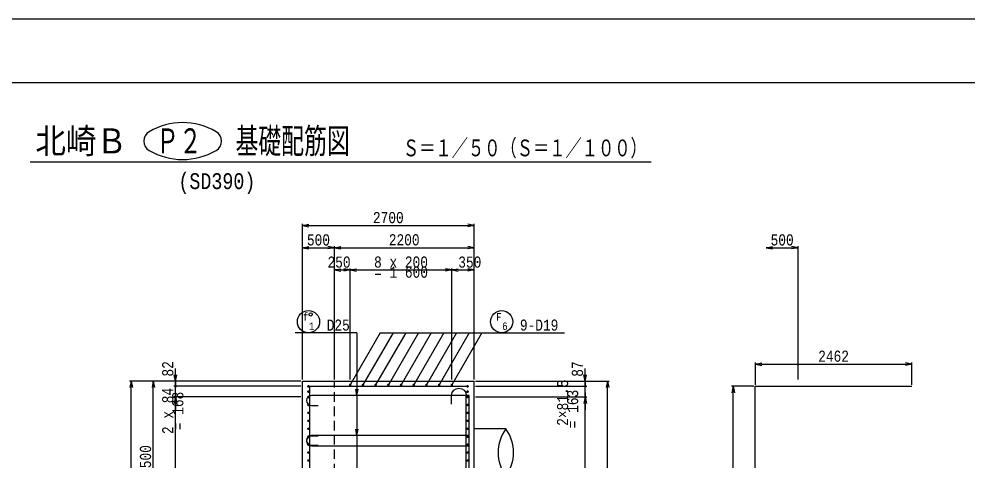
# Model space of a CAD drawing. Extents: x -2574 to 42050, y 0 to 29700.
# Drawn here: x 16210 to 31168, y 22727 to 29700 of the extents above; entities that cross this region are included whole.
import ezdxf
from ezdxf.enums import TextEntityAlignment as Align

# ---------------------------------------------------------------- set-up
doc = ezdxf.new("R2010")
doc.units = 0
doc.header["$LTSCALE"] = 300
doc.header["$MEASUREMENT"] = 0
doc.linetypes.add('DASHED', pattern=[0.75, 0.5, -0.25])
doc.layers.get('0').update_dxf_attribs({"linetype": 'CONTINUOUS'})
doc.layers.get('DEFPOINTS').update_dxf_attribs({"linetype": 'CONTINUOUS'})
for name, color, linetype in [('1002', 1, 'CONTINUOUS'), ('1006', 5, 'CONTINUOUS'), ('6', 7, 'CONTINUOUS'), ('LAYER0015', 7, 'CONTINUOUS'), ('スターラップ', 6, 'CONTINUOUS'), ('主筋', 3, 'CONTINUOUS'), ('引き出し線', 2, 'CONTINUOUS'), ('構造線', 7, 'CONTINUOUS'), ('配力筋', 4, 'CONTINUOUS')]:
    doc.layers.add(name, color=color, linetype=linetype)
doc.styles.get("Standard").update_dxf_attribs({"font": 'monotxt.shx', "width": 0.8, "bigfont": 'extfont.shx'})
doc.dimstyles.new('DIMST1_1', dxfattribs={"dimscale": 50, "dimtxt": 4, "dimasz": 2, "dimexe": 0.5, "dimexo": 0.5, "dimgap": 0.09, "dimtad": 0, "dimdec": 0, "dimzin": 0, "dimtxsty": 'STANDARD', "dimblk": 'ARROW_1', "dimblk1": 'ARROW_1', "dimblk2": 'ARROW_1', "dimcen": 1, "dimdle": 3, "dimclrd": 1, "dimclre": 1, "dimclrt": 3, "dimazin": 3, "dimtfac": 1, "dimtdec": 4, "dimtix": 1, "dimtmove": 0, "dimatfit": 3, "dimtvp": 0.7, "dimtolj": 1, "dimtzin": 0})

# ---------------------------------------------------------------- blocks, each defined once
blk = doc.blocks.new('GROUP_2')
at = {"layer": 'LAYER0015', "color": 2, "linetype": 'CONTINUOUS'}
for centre, radius, start, end in [((-3863, 23103), 2084, 59.566, 120.434), ((-4746, 24605), 342, 120.434, 239.566), ((-2981, 24605), 342, 300.434, 419.566), ((-3863, 26108), 2084, 239.566, 300.434)]:
    blk.add_arc(centre, radius, start, end, dxfattribs=at)
blk = doc.blocks.new('GROUP_1')
at = {"layer": 'LAYER0015', "color": 1, "linetype": 'CONTINUOUS'}
blk.add_line((-39050, 27700), (40050, 27700), dxfattribs=at)
blk = doc.blocks.new('ARROW_1')
at = {"color": 0}
for p, q in [((0, 0), (-1, 0.2)), ((0, 0), (-1, -0.2)), ((-1, 0), (0, 0))]:
    blk.add_line(p, q, dxfattribs=at)
blk = doc.blocks.new('*D42')
at = {"color": 2, "linetype": 'BYBLOCK'}
for p, q in [((20650, 24000), (17950, 24000)), ((17975, 14100), (17975, 23900)), ((20650, 14000), (17950, 14000))]:
    blk.add_line(p, q, dxfattribs=at)
at = {"layer": 'DEFPOINTS', "color": 0, "linetype": 'BYBLOCK'}
for p in [(17975, 24000), (20675, 24000), (20675, 14000)]:
    blk.add_point(p, dxfattribs=at)
at = {"color": 2, "linetype": 'BYBLOCK', "xscale": 100, "yscale": 100, "zscale": 100}
for p, rotation in [((17975, 24000), 90), ((17975, 14000), 270)]:
    blk.add_blockref('ARROW_1', p, dxfattribs=dict(at, rotation=rotation))
at = {"color": 6, "linetype": 'BYBLOCK', "insert": (17853, 19000), "char_height": 175, "attachment_point": 5, "rotation": 90}
blk.add_mtext('\\A1;10000', dxfattribs=at)
blk = doc.blocks.new('*D45')
at = {"color": 2, "linetype": 'BYBLOCK'}
blk.add_line((18325, 21600), (18325, 23900), dxfattribs=at)
at = {"layer": 'DEFPOINTS', "color": 0, "linetype": 'BYBLOCK'}
for p in [(18325, 24000), (18325, 24000), (19925, 21500)]:
    blk.add_point(p, dxfattribs=at)
at = {"color": 2, "linetype": 'BYBLOCK', "xscale": 100, "yscale": 100, "zscale": 100}
for p, rotation in [((18325, 24000), 90), ((18325, 21500), 270)]:
    blk.add_blockref('ARROW_1', p, dxfattribs=dict(at, rotation=rotation))
at = {"color": 6, "linetype": 'BYBLOCK', "insert": (18203, 22750), "char_height": 175, "attachment_point": 5, "rotation": 90}
blk.add_mtext('\\A1;2500', dxfattribs=at)
blk = doc.blocks.new('*D46')
at = {"color": 2, "linetype": 'BYBLOCK'}
for p, q in [((23200, 24000), (25300, 24000)), ((25275, 14100), (25275, 23900)), ((23200, 14000), (25300, 14000))]:
    blk.add_line(p, q, dxfattribs=at)
at = {"layer": 'DEFPOINTS', "color": 0, "linetype": 'BYBLOCK'}
for p in [(23175, 24000), (25275, 24000), (23175, 14000)]:
    blk.add_point(p, dxfattribs=at)
at = {"color": 2, "linetype": 'BYBLOCK', "xscale": 100, "yscale": 100, "zscale": 100}
for p, rotation in [((25275, 24000), 90), ((25275, 14000), 270)]:
    blk.add_blockref('ARROW_1', p, dxfattribs=dict(at, rotation=rotation))
at = {"color": 6, "linetype": 'BYBLOCK', "insert": (25153, 19000), "char_height": 175, "attachment_point": 5, "rotation": 90}
blk.add_mtext('\\A1;10000', dxfattribs=at)
blk = doc.blocks.new('DOT1')
at = {"const_width": 0.5}
blk.add_lwpolyline([(-0.25, 0, 1), (0.25, 0, 1)], format="xyb", close=True, dxfattribs=at)
blk = doc.blocks.new('ARROW_8')
at = {"color": 0}
blk.add_line((-1, 0), (0, 0), dxfattribs=at)
blk = doc.blocks.new('*D48')
at = {"color": 2, "linetype": 'BYBLOCK'}
for p, q in [((25125, 24100), (25125, 24200)), ((25115, 24000), (25150, 24000)), ((25125, 23918), (25125, 24000)), ((25125, 23918), (25125, 24000)), ((23400, 23918), (25150, 23918)), ((25125, 23818), (25125, 23718))]:
    blk.add_line(p, q, dxfattribs=at)
at = {"layer": 'DEFPOINTS', "color": 0, "linetype": 'BYBLOCK'}
for p in [(25090, 24000), (25125, 24000), (23375, 23918)]:
    blk.add_point(p, dxfattribs=at)
at = {"color": 2, "linetype": 'BYBLOCK', "xscale": 100, "yscale": 100, "zscale": 100}
for p, rotation in [((25125, 24000), 270), ((25125, 23918), 90)]:
    blk.add_blockref('ARROW_8', p, dxfattribs=dict(at, rotation=rotation))
at = {"color": 6, "linetype": 'BYBLOCK', "insert": (25003, 24190), "char_height": 175, "attachment_point": 5, "rotation": 90}
blk.add_mtext('\\A1;87', dxfattribs=at)
blk = doc.blocks.new('*D56')
at = {"color": 2, "linetype": 'BYBLOCK'}
for p, q in [((25976, 24100), (25976, 24200)), ((25976, 23918), (25976, 24000)), ((25976, 23918), (25976, 24000)), ((27951, 23918), (25951, 23918)), ((25976, 23818), (25976, 23718))]:
    blk.add_line(p, q, dxfattribs=at)
at = {"layer": 'DEFPOINTS', "color": 0, "linetype": 'BYBLOCK'}
for p in [(25976, 24000), (25976, 24000), (27976, 23918)]:
    blk.add_point(p, dxfattribs=at)
at = {"color": 2, "linetype": 'BYBLOCK', "xscale": 100, "yscale": 100, "zscale": 100}
for p, rotation in [((25976, 24000), 270), ((25976, 23918), 90)]:
    blk.add_blockref('ARROW_8', p, dxfattribs=dict(at, rotation=rotation))
at = {"color": 6, "linetype": 'BYBLOCK', "insert": (25854, 24193), "char_height": 175, "attachment_point": 5, "rotation": 90}
blk.add_mtext('\\A1;82', dxfattribs=at)
blk = doc.blocks.new('*D57')
at = {"color": 2, "linetype": 'BYBLOCK'}
for p, q in [((20675, 24025), (20675, 26475)), ((20775, 26450), (23275, 26450)), ((23375, 24025), (23375, 26475))]:
    blk.add_line(p, q, dxfattribs=at)
at = {"layer": 'DEFPOINTS', "color": 0, "linetype": 'BYBLOCK'}
for p in [(23375, 26450), (20675, 24000), (23375, 24000)]:
    blk.add_point(p, dxfattribs=at)
at = {"color": 2, "linetype": 'BYBLOCK', "xscale": 100, "yscale": 100, "zscale": 100, "rotation": 180}
blk.add_blockref('ARROW_1', (20675, 26450), dxfattribs=at)
at = {"color": 2, "linetype": 'BYBLOCK', "xscale": 100, "yscale": 100, "zscale": 100}
blk.add_blockref('ARROW_1', (23375, 26450), dxfattribs=at)
at = {"color": 6, "linetype": 'BYBLOCK', "insert": (22025, 26573), "char_height": 175, "attachment_point": 5}
blk.add_mtext('\\A1;2700', dxfattribs=at)
blk = doc.blocks.new('*D58')
at = {"color": 2, "linetype": 'BYBLOCK'}
for p, q in [((28076, 26100), (28376, 26100)), ((28476, 24025), (28476, 26125)), ((23152, 19944), (23052, 19944)), ((23252, 19944), (23375, 19944)), ((23252, 19944), (23375, 19944)), ((23475, 19944), (23575, 19944))]:
    blk.add_line(p, q, dxfattribs=at)
at = {"layer": 'DEFPOINTS', "color": 0, "linetype": 'BYBLOCK'}
for p in [(27976, 26100), (28476, 26100), (28476, 24000), (23252, 19944), (23375, 19944), (23375, 19944)]:
    blk.add_point(p, dxfattribs=at)
at = {"color": 2, "linetype": 'BYBLOCK', "xscale": 100, "yscale": 100, "zscale": 100, "rotation": 180}
for p in [(27976, 26100), (23375, 19944)]:
    blk.add_blockref('ARROW_1', p, dxfattribs=at)
at = {"color": 2, "linetype": 'BYBLOCK', "xscale": 100, "yscale": 100, "zscale": 100}
for p in [(28476, 26100), (23252, 19944)]:
    blk.add_blockref('ARROW_1', p, dxfattribs=at)
at = {"color": 6, "linetype": 'BYBLOCK', "char_height": 175, "attachment_point": 5}
for s, insert in [('\\A1;500', (28226, 26222)), ('\\A1;126', (23604, 20066))]:
    blk.add_mtext(s, dxfattribs=dict(at, insert=insert))
blk = doc.blocks.new('*D59')
at = {"color": 2, "linetype": 'BYBLOCK'}
blk.add_line((21275, 26100), (23275, 26100), dxfattribs=at)
at = {"layer": 'DEFPOINTS', "color": 0, "linetype": 'BYBLOCK'}
for p in [(23375, 26100), (23375, 26100), (21175, 24000)]:
    blk.add_point(p, dxfattribs=at)
at = {"color": 2, "linetype": 'BYBLOCK', "xscale": 100, "yscale": 100, "zscale": 100, "rotation": 180}
blk.add_blockref('ARROW_1', (21175, 26100), dxfattribs=at)
at = {"color": 2, "linetype": 'BYBLOCK', "xscale": 100, "yscale": 100, "zscale": 100}
blk.add_blockref('ARROW_1', (23375, 26100), dxfattribs=at)
at = {"color": 6, "linetype": 'BYBLOCK', "insert": (22275, 26223), "char_height": 175, "attachment_point": 5}
blk.add_mtext('\\A1;2200', dxfattribs=at)
blk = doc.blocks.new('*D60')
at = {"color": 2, "linetype": 'BYBLOCK'}
for p, q in [((28576, 25750), (28626, 25750)), ((28726, 24025), (28726, 25775))]:
    blk.add_line(p, q, dxfattribs=at)
at = {"layer": 'DEFPOINTS', "color": 0, "linetype": 'BYBLOCK'}
for p in [(28476, 25750), (28726, 25750), (28726, 24000)]:
    blk.add_point(p, dxfattribs=at)
at = {"color": 2, "linetype": 'BYBLOCK', "xscale": 100, "yscale": 100, "zscale": 100, "rotation": 180}
blk.add_blockref('ARROW_1', (28476, 25750), dxfattribs=at)
at = {"color": 2, "linetype": 'BYBLOCK', "xscale": 100, "yscale": 100, "zscale": 100}
blk.add_blockref('ARROW_1', (28726, 25750), dxfattribs=at)
at = {"color": 6, "linetype": 'BYBLOCK', "insert": (28550, 25872), "char_height": 175, "attachment_point": 5}
blk.add_mtext('\\A1;250', dxfattribs=at)
blk = doc.blocks.new('*D61')
at = {"color": 2, "linetype": 'BYBLOCK'}
for p, q in [((21525, 25750), (22925, 25750)), ((23025, 24025), (23025, 25775))]:
    blk.add_line(p, q, dxfattribs=at)
at = {"layer": 'DEFPOINTS', "color": 0, "linetype": 'BYBLOCK'}
for p in [(23025, 25750), (21425, 24000), (23025, 24000)]:
    blk.add_point(p, dxfattribs=at)
at = {"color": 2, "linetype": 'BYBLOCK', "xscale": 100, "yscale": 100, "zscale": 100, "rotation": 180}
blk.add_blockref('ARROW_1', (21425, 25750), dxfattribs=at)
at = {"color": 2, "linetype": 'BYBLOCK', "xscale": 100, "yscale": 100, "zscale": 100}
blk.add_blockref('ARROW_1', (23025, 25750), dxfattribs=at)
at = {"color": 6, "linetype": 'BYBLOCK', "insert": (22225, 25873), "char_height": 175, "attachment_point": 5}
blk.add_mtext('\\A1;8 x 200 ', dxfattribs=at)
blk = doc.blocks.new('*D62')
at = {"color": 2, "linetype": 'BYBLOCK'}
blk.add_line((30226, 25750), (30376, 25750), dxfattribs=at)
at = {"layer": 'DEFPOINTS', "color": 0, "linetype": 'BYBLOCK'}
for p in [(30476, 25750), (30476, 25750), (30126, 24000)]:
    blk.add_point(p, dxfattribs=at)
at = {"color": 2, "linetype": 'BYBLOCK', "xscale": 100, "yscale": 100, "zscale": 100, "rotation": 180}
blk.add_blockref('ARROW_1', (30126, 25750), dxfattribs=at)
at = {"color": 2, "linetype": 'BYBLOCK', "xscale": 100, "yscale": 100, "zscale": 100}
blk.add_blockref('ARROW_1', (30476, 25750), dxfattribs=at)
at = {"color": 6, "linetype": 'BYBLOCK', "insert": (30409, 25872), "char_height": 175, "attachment_point": 5}
blk.add_mtext('\\A1;350', dxfattribs=at)
blk = doc.blocks.new('*D92')
at = {"color": 2, "linetype": 'BYBLOCK'}
for p, q in [((27779, 23918), (27429, 23918)), ((27454, 19431), (27454, 23818)), ((27779, 19331), (27429, 19331))]:
    blk.add_line(p, q, dxfattribs=at)
at = {"layer": 'DEFPOINTS', "color": 0, "linetype": 'BYBLOCK'}
for p in [(27454, 23918), (27804, 23918), (27804, 19331)]:
    blk.add_point(p, dxfattribs=at)
at = {"color": 2, "linetype": 'BYBLOCK', "xscale": 100, "yscale": 100, "zscale": 100}
for p, rotation in [((27454, 23918), 90), ((27454, 19331), 270)]:
    blk.add_blockref('ARROW_1', p, dxfattribs=dict(at, rotation=rotation))
at = {"color": 6, "linetype": 'BYBLOCK', "insert": (27331, 21625), "char_height": 175, "attachment_point": 5, "rotation": 90}
blk.add_mtext('\\A1;4587', dxfattribs=at)
blk = doc.blocks.new('*D93')
at = {"color": 2, "linetype": 'BYBLOCK'}
for p, q in [((27804, 23943), (27804, 24293)), ((27904, 24268), (30168, 24268)), ((30268, 23943), (30268, 24293)), ((18783, 11138), (21213, 11588)), ((21371, 11286), (21307, 11630)), ((18744, 10800), (18680, 11144))]:
    blk.add_line(p, q, dxfattribs=at)
at = {"layer": 'DEFPOINTS', "color": 0, "linetype": 'BYBLOCK'}
for p in [(30268, 24268), (27804, 23918), (30268, 23918), (21311, 11606), (21375, 11262), (18749, 10775)]:
    blk.add_point(p, dxfattribs=at)
at = {"color": 2, "linetype": 'BYBLOCK', "xscale": 100, "yscale": 100, "zscale": 100}
for p, rotation in [((27804, 24268), 180), ((21311, 11606), 10.49147701233155), ((18685, 11119), 190.4914770123316)]:
    blk.add_blockref('ARROW_1', p, dxfattribs=dict(at, rotation=rotation))
blk.add_blockref('ARROW_1', (30268, 24268), dxfattribs=at)
at = {"color": 6, "linetype": 'BYBLOCK', "insert": (29036, 24391), "char_height": 175, "attachment_point": 5}
blk.add_mtext('\\A1;2462', dxfattribs=at)
at = {"color": 6, "linetype": 'BYBLOCK', "insert": (19976, 11483), "char_height": 175, "attachment_point": 5, "rotation": 10.4915}
blk.add_mtext('\\A1;2671', dxfattribs=at)
blk = doc.blocks.new('*D94')
at = {"color": 2, "linetype": 'BYBLOCK'}
for p, q in [((31861, 23943), (31861, 24293)), ((31961, 24268), (34225, 24268)), ((34325, 23943), (34325, 24293)), ((21375, 11287), (21375, 11637)), ((21475, 11612), (23459, 11612)), ((23559, 11287), (23559, 11637))]:
    blk.add_line(p, q, dxfattribs=at)
at = {"layer": 'DEFPOINTS', "color": 0, "linetype": 'BYBLOCK'}
for p in [(34325, 24268), (31861, 23918), (34325, 23918), (23559, 11612), (21375, 11262), (23559, 11262)]:
    blk.add_point(p, dxfattribs=at)
at = {"color": 2, "linetype": 'BYBLOCK', "xscale": 100, "yscale": 100, "zscale": 100, "rotation": 180}
for p in [(31861, 24268), (21375, 11612)]:
    blk.add_blockref('ARROW_1', p, dxfattribs=at)
at = {"color": 2, "linetype": 'BYBLOCK', "xscale": 100, "yscale": 100, "zscale": 100}
for p in [(34325, 24268), (23559, 11612)]:
    blk.add_blockref('ARROW_1', p, dxfattribs=at)
at = {"color": 6, "linetype": 'BYBLOCK', "char_height": 175, "attachment_point": 5}
for s, insert in [('\\A1;2455~1979', (33093, 24391)), ('\\A1;2184', (22467, 11734))]:
    blk.add_mtext(s, dxfattribs=dict(at, insert=insert))
blk = doc.blocks.new('*D95')
at = {"color": 2, "linetype": 'BYBLOCK'}
for p, q in [((31836, 23918), (31486, 23918)), ((31511, 18019), (31511, 23818)), ((31836, 17919), (31486, 17919)), ((23564, 11286), (23627, 11630)), ((23721, 11588), (26151, 11138)), ((26190, 10800), (26254, 11144))]:
    blk.add_line(p, q, dxfattribs=at)
at = {"layer": 'DEFPOINTS', "color": 0, "linetype": 'BYBLOCK'}
for p in [(31511, 23918), (31861, 23918), (31861, 17919), (23559, 11262), (26249, 11119), (26186, 10775)]:
    blk.add_point(p, dxfattribs=at)
at = {"color": 2, "linetype": 'BYBLOCK', "xscale": 100, "yscale": 100, "zscale": 100}
for p, rotation in [((31511, 23918), 90), ((31511, 17919), 270), ((23623, 11606), 169.5085229876684), ((26249, 11119), 349.5085229876683)]:
    blk.add_blockref('ARROW_1', p, dxfattribs=dict(at, rotation=rotation))
at = {"color": 6, "linetype": 'BYBLOCK', "char_height": 175, "attachment_point": 5}
for s, insert, rotation in [('\\A1;6000', (31388, 20918), 90), ('\\A1;2671', (24958, 11483), 349.5085)]:
    blk.add_mtext(s, dxfattribs=dict(at, insert=insert, rotation=rotation))
blk = doc.blocks.new('*D120')
at = {"color": 2, "linetype": 'BYBLOCK'}
for p, q in [((20650, 23750), (18650, 23750)), ((18675, 14350), (18675, 23650))]:
    blk.add_line(p, q, dxfattribs=at)
at = {"layer": 'DEFPOINTS', "color": 0, "linetype": 'BYBLOCK'}
for p in [(18675, 23750), (20675, 23750), (20675, 14250)]:
    blk.add_point(p, dxfattribs=at)
at = {"color": 2, "linetype": 'BYBLOCK', "xscale": 100, "yscale": 100, "zscale": 100}
for p, rotation in [((18675, 23750), 90), ((18675, 14250), 270)]:
    blk.add_blockref('ARROW_1', p, dxfattribs=dict(at, rotation=rotation))
at = {"color": 6, "linetype": 'BYBLOCK', "insert": (18553, 19000), "char_height": 175, "attachment_point": 5, "rotation": 90}
blk.add_mtext('\\A1;76 x 125 = 9 500', dxfattribs=at)
blk = doc.blocks.new('*D121')
at = {"color": 2, "linetype": 'BYBLOCK'}
for p, q in [((18675, 24018), (18675, 24118)), ((18675, 23750), (18675, 23918)), ((18675, 23750), (18675, 23918)), ((20650, 23750), (18650, 23750)), ((18675, 23650), (18675, 23550))]:
    blk.add_line(p, q, dxfattribs=at)
at = {"layer": 'DEFPOINTS', "color": 0, "linetype": 'BYBLOCK'}
for p in [(18675, 23918), (18675, 23918), (20675, 23750)]:
    blk.add_point(p, dxfattribs=at)
at = {"color": 2, "linetype": 'BYBLOCK', "xscale": 100, "yscale": 100, "zscale": 100}
for p, rotation in [((18675, 23918), 270), ((18675, 23750), 90)]:
    blk.add_blockref('ARROW_8', p, dxfattribs=dict(at, rotation=rotation))
at = {"color": 6, "linetype": 'BYBLOCK', "insert": (18553, 23530), "char_height": 175, "attachment_point": 5, "rotation": 90}
blk.add_mtext('\\A1;2 x 84 ', dxfattribs=at)
blk = doc.blocks.new('*D123')
at = {"color": 2, "linetype": 'BYBLOCK'}
for p, q in [((23200, 23750), (24950, 23750)), ((24925, 14350), (24925, 23650))]:
    blk.add_line(p, q, dxfattribs=at)
at = {"layer": 'DEFPOINTS', "color": 0, "linetype": 'BYBLOCK'}
for p in [(23175, 23750), (24925, 23750), (23175, 14250)]:
    blk.add_point(p, dxfattribs=at)
at = {"color": 2, "linetype": 'BYBLOCK', "xscale": 100, "yscale": 100, "zscale": 100}
for p, rotation in [((24925, 23750), 90), ((24925, 14250), 270)]:
    blk.add_blockref('ARROW_1', p, dxfattribs=dict(at, rotation=rotation))
at = {"color": 6, "linetype": 'BYBLOCK', "insert": (24803, 19000), "char_height": 175, "attachment_point": 5, "rotation": 90}
blk.add_mtext('\\A1;76 x 125 = 9 500', dxfattribs=at)
blk = doc.blocks.new('*D114')
at = {"color": 2, "linetype": 'BYBLOCK'}
for p, q in [((25125, 24018), (25125, 24118)), ((25125, 23750), (25125, 23918)), ((25125, 23750), (25125, 23918)), ((23400, 23750), (25150, 23750)), ((25125, 23650), (25125, 23550))]:
    blk.add_line(p, q, dxfattribs=at)
at = {"layer": 'DEFPOINTS', "color": 0, "linetype": 'BYBLOCK'}
for p in [(25125, 23918), (25125, 23918), (23375, 23750)]:
    blk.add_point(p, dxfattribs=at)
at = {"color": 2, "linetype": 'BYBLOCK', "xscale": 100, "yscale": 100, "zscale": 100}
for p, rotation in [((25125, 23918), 270), ((25125, 23750), 90)]:
    blk.add_blockref('ARROW_8', p, dxfattribs=dict(at, rotation=rotation))
at = {"color": 6, "linetype": 'BYBLOCK', "insert": (24770, 23660), "char_height": 175, "attachment_point": 5, "rotation": 90}
blk.add_mtext('\\A1;2×81.5', dxfattribs=at)

msp = doc.modelspace()

# ---------------------------------------------------------------- linework, layer by layer
at = {"color": 2, "const_width": 20}
for points in [[(18675.5, 23908, 1), (18675.5, 23928, 1)], [(25125.5, 23908, 1), (25125.5, 23928, 1)]]:
    msp.add_lwpolyline(points, format="xyb", close=True, dxfattribs=at)
at = {"layer": '1006', "color": 5, "linetype": 'CONTINUOUS'}
msp.add_lwpolyline([(0, 0), (42050, 0), (42050, 29700), (0, 29700), (0, 0)], dxfattribs=at)
at = {"layer": 'LAYER0015', "color": 3, "linetype": 'CONTINUOUS'}
msp.add_line((16386.2, 27450), (26163.8, 27450), dxfattribs=at)
at = {"layer": 'スターラップ', "color": 6}
for points in [[(20922.5, 23133.9), (20815.5, 23133.9, 1), (20815.5, 22978.9), (23297.2, 22978.9), (23297.2, 23771.1), (20815.5, 23771.1, 1), (20815.5, 23616.1), (20922.5, 23616.1)], [(20922.5, 22508.9), (20815.5, 22508.9, 1), (20815.5, 22353.9), (23297.2, 22353.9), (23297.2, 23146.1), (20815.5, 23146.1, 1), (20815.5, 22991.1), (20922.5, 22991.1)]]:
    msp.add_lwpolyline(points, format="xyb", dxfattribs=at)
at = {"layer": '引き出し線', "color": 2, "linetype": 'CONTINUOUS'}
for p, q in [((21531.6, 24759.4), (20556.1, 24759.4)), ((21898.9, 24759.4), (21425.5, 23939.4)), ((21531.6, 24759.4), (21531.6, 15021.1)), ((22098.9, 24759.4), (21625.5, 23939.4)), ((22298.9, 24759.4), (21825.5, 23939.4)), ((21898.9, 24759.4), (24800.9, 24759.4)), ((22498.9, 24759.4), (22025.5, 23939.4)), ((22698.9, 24759.4), (22225.5, 23939.4)), ((22898.9, 24759.4), (22425.5, 23939.4)), ((23098.9, 24759.4), (22625.5, 23939.4)), ((23298.9, 24759.4), (22825.5, 23939.4)), ((23498.9, 24759.4), (23025.5, 23939.4))]:
    msp.add_line(p, q, dxfattribs=at)
for centre in [(20767.9, 24934.4), (23810.1, 24934.4)]:
    msp.add_circle(centre, 175, dxfattribs=at)
at = {"layer": '引き出し線', "color": 6, "linetype": 'CONTINUOUS'}
msp.add_circle((20802.5, 25049.7), 25, dxfattribs=at)
at = {"layer": '構造線', "color": 7, "linetype": 'CONTINUOUS'}
for p, q in [((20675.5, 14000), (20675.5, 24000)), ((20675.5, 24000), (23375.5, 24000)), ((23375.5, 14000), (23375.5, 24000)), ((23875.5, 23250), (23375.5, 23250))]:
    msp.add_line(p, q, dxfattribs=at)
at = {"layer": '構造線', "color": 7, "linetype": 'DASHED'}
msp.add_line((21175.5, 14000), (21175.5, 24000), dxfattribs=at)
at = {"layer": '構造線', "color": 7, "linetype": 'CONTINUOUS'}
for centre, start, end in [((24395.9, 22875), 144.22337, 215.77663), ((23355.1, 22875), 324.22337, 35.77663)]:
    msp.add_arc(centre, 641.4, start, end, dxfattribs=at)
at = {"layer": '配力筋', "color": 3, "linetype": 'CONTINUOUS'}
for p, q in [((20788, 14081.5), (20788, 23918.5)), ((20788, 23918.5), (23252.5, 23918.5)), ((27803.7, 23918.5), (30268.2, 23918.5)), ((27803.7, 19331.5), (27803.7, 23918.5)), ((23252.5, 14226), (23252.5, 23774))]:
    msp.add_line(p, q, dxfattribs=at)
msp.add_lwpolyline([(23020.5, 23638), (23020.5, 23774, -1), (23252.5, 23774, -1)], format="xyb", dxfattribs=at)

# ---------------------------------------------------------------- block references
at = {"linetype": 'CONTINUOUS', "xscale": 0.5, "yscale": 0.5, "zscale": 0.5}
for name, p in [('GROUP_1', (21025, 14850)), ('GROUP_2', (20717.8, 15475.7))]:
    msp.add_blockref(name, p, dxfattribs=at)
at = {"layer": '1002', "color": 2, "xscale": 100, "yscale": 100, "zscale": 100, "rotation": 270}
for p in [(18675.5, 24000), (25125.5, 24000), (21531.6, 23771.1), (21531.6, 23146.1)]:
    msp.add_blockref('ARROW_1', p, dxfattribs=at)
at = {"layer": '主筋', "color": 3, "yscale": 40, "zscale": 40}
for p, xscale, rotation in [((20766.9, 23918), -40, 90), ((21425.5, 23939.4), 40, 270), ((21625.5, 23939.4), 40, 270), ((21825.5, 23939.4), 40, 270), ((22025.5, 23939.4), 40, 270), ((22225.5, 23939.4), 40, 270), ((22425.5, 23939.4), 40, 270), ((22625.5, 23939.4), 40, 270), ((22825.5, 23939.4), 40, 270), ((23025.5, 23939.4), 40, 270), ((23273.5, 23918), 40, 270), ((20766.9, 23834), -40, 90), ((23273.5, 23834), 40, 270), ((20766.9, 23750), 40, 90), ((20766.9, 23625), 40, 90), ((23273.5, 23750), -40, 270), ((23273.5, 23625), -40, 270), ((20766.9, 23500), 40, 90), ((23273.5, 23500), -40, 270), ((20766.9, 23375), 40, 90), ((23273.5, 23375), -40, 270), ((20766.9, 23250), 40, 90), ((23273.5, 23250), -40, 270), ((20766.9, 23125), 40, 90), ((23273.5, 23125), -40, 270), ((20766.9, 23000), 40, 90), ((20766.9, 22875), 40, 90), ((23273.5, 23000), -40, 270), ((23273.5, 22875), -40, 270), ((20766.9, 22750), 40, 90), ((23273.5, 22750), -40, 270)]:
    msp.add_blockref('DOT1', p, dxfattribs=dict(at, xscale=xscale, rotation=rotation))

# ---------------------------------------------------------------- texts
at = {"layer": '1002', "color": 6, "width": 0.8}
msp.add_text('= 1 600', height=175, dxfattribs=at).set_placement((22225.5, 25627.5), align=Align.CENTER)
for s, p in [('= 168', (18798, 23529.9)), ('= 163', (25014.9, 23560.7))]:
    msp.add_text(s, height=175, rotation=90, dxfattribs=at).set_placement(p, align=Align.CENTER)
at = {"layer": '6', "color": 6, "linetype": 'CONTINUOUS', "width": 0.8}
msp.add_text('(SD390)', height=250, dxfattribs=at).set_placement((18719.9, 27022.5))
at = {"layer": 'LAYER0015', "color": 3}
msp.add_text('北崎Ｂ', height=450, dxfattribs=at).set_placement((16468.5, 27540), (17908.5, 27540), align=Align.FIT)
for s, height, width, p, p2 in [('Ｐ２', 450, 0.827586, (18368.5, 27540), (19088.5, 27540)), ('基礎配筋図', 450, 0.705882, (19618.5, 27540), (21418.5, 27540)), ('Ｓ＝１／５０（Ｓ＝１／１００）', 300, 0.747082, (22254.8, 27510), (26094.8, 27510))]:
    msp.add_text(s, height=height, dxfattribs=dict(at, width=width)).set_placement(p, p2, align=Align.FIT)
at = {"layer": '引き出し線', "color": 6, "linetype": 'CONTINUOUS', "width": 0.8}
for s, p in [('f', (20682.2, 24952.8)), ('F', (23724.5, 24952.8))]:
    msp.add_text(s, height=120, dxfattribs=at).set_placement(p)
for s, p in [('1', (20860.4, 24804.3)), ('6', (23902.7, 24804.3))]:
    msp.add_text(s, height=120, dxfattribs=at).set_placement(p, align=Align.RIGHT)
for s, p in [('D25', (21054.7, 24794.4)), ('9-D19', (24096.9, 24794.4))]:
    msp.add_text(s, height=175, rotation=359.99966, dxfattribs=at).set_placement(p)

# ---------------------------------------------------------------- dimensions: what is measured, and where the dimension line sits
at = {"layer": '1002', "color": 3}
for base, p1, p2, override, picture, middle in [((23375.5, 26450), (20675.5, 24000), (23375.5, 24000), {"dimtxt": 3.5, "dimsah": 1, "dimclrd": 2, "dimclre": 2, "dimclrt": 6}, '*D57', (22025.5, 26572.5)), ((23375.5, 26100), (21175.5, 24000), (23375.5, 26100), {"dimtxt": 3.5, "dimsah": 1, "dimse1": 1, "dimclrd": 2, "dimclre": 2, "dimclrt": 6}, '*D59', (22275.5, 26222.5)), ((23025.5, 25750), (21425.5, 24000), (23025.5, 24000), {"dimtxt": 3.5, "dimsah": 1, "dimse1": 1, "dimclrd": 2, "dimclre": 2, "dimclrt": 6}, '*D61', (22225.5, 25872.5))]:
    dim = msp.add_linear_dim(base=base, p1=p1, p2=p2, dimstyle='DIMST1_1', override=override, dxfattribs=at)
    dim.commit()
    dim.dimension.update_dxf_attribs({"geometry": picture, "text_midpoint": middle})
dim = msp.add_linear_dim(base=(21175.5, 26100), p1=(20675.5, 26100), p2=(21175.5, 24000), dimstyle='DIMST1_1', override={"dimtxt": 3.5, "dimsah": 1, "dimclrd": 2, "dimclre": 2, "dimclrt": 6}, dxfattribs=at)
dim.commit()
dim.dimension.update_dxf_attribs({"geometry": '*D58', "text_midpoint": (20925.5, 25972.5), "insert": (-7300.9, 0)})
dim = msp.add_linear_dim(base=(23375.5, 19943.7), p1=(23252.5, 19943.7), p2=(23375.5, 19943.7), text='126', dimstyle='DIMST1_1', override={"dimtxt": 3.5, "dimsah": 1, "dimclrd": 2, "dimclre": 2, "dimclrt": 6}, dxfattribs=at)
dim.commit()
dim.dimension.update_dxf_attribs({"geometry": '*D58', "text_midpoint": (23604.3, 20066.2), "dimtype": 160})
for base, p1, p2, override, picture, middle, set_off in [((21425.5, 25750), (21175.5, 25750), (21425.5, 24000), {"dimtxt": 3.5, "dimsah": 1, "dimclrd": 2, "dimclre": 2, "dimclrt": 6}, '*D60', (21248.9, 25872.5), (-7300.9, 0)), ((23375.5, 25750), (23025.5, 24000), (23375.5, 25750), {"dimtxt": 3.5, "dimsah": 1, "dimse1": 1, "dimclrd": 2, "dimclre": 2, "dimclrt": 6}, '*D62', (23308.6, 25872.5), (-7100.9, 0))]:
    dim = msp.add_linear_dim(base=base, p1=p1, p2=p2, dimstyle='DIMST1_1', override=override, dxfattribs=at)
    dim.commit()
    dim.dimension.update_dxf_attribs({"geometry": picture, "text_midpoint": middle, "dimtype": 160, "insert": set_off})
at = {"layer": '1002', "color": 6}
for p1, p2, text, picture, middle in [((27803.7, 23918.5), (30268.2, 23918.5), '2462', '*D93', (29035.9, 24391)), ((31861, 23918.5), (34325.5, 23918.5), '2455~1979', '*D94', (33093.2, 24391)), ((31861, 17918.5), (31861, 23918.5), '6000', '*D95', (31388.5, 20918.5))]:
    dim = msp.add_aligned_dim(p1=p1, p2=p2, distance=350, text=text, dimstyle='DIMST1_1', override={"dimtxt": 3.5, "dimsah": 1, "dimclrd": 2, "dimclre": 2, "dimclrt": 6}, dxfattribs=at)
    dim.commit()
    dim.dimension.update_dxf_attribs({"geometry": picture, "text_midpoint": middle})
at = {"layer": '1002', "color": 3}
dim = msp.add_linear_dim(base=(18675.5, 24000), p1=(20675.5, 23918), p2=(18675.5, 24000), angle=90, dimstyle='DIMST1_1', override={"dimtxt": 3.5, "dimblk1": 'ARROW_8', "dimblk2": 'ARROW_8', "dimsah": 1, "dimclrd": 2, "dimclre": 2, "dimclrt": 6}, dxfattribs=at)
dim.commit()
dim.dimension.update_dxf_attribs({"geometry": '*D56', "text_midpoint": (18553, 24193.4), "dimtype": 160, "insert": (-7300.9, 0)})
for base, p1, p2, text, picture, middle in [((25125.5, 24000), (23375.5, 23918), (25090.5, 24000), '87', '*D48', (25003, 24190.2)), ((25125.5, 23918), (23375.5, 23750), (25125.5, 23918), '2×81.5', '*D114', (24769.9, 23659.6))]:
    dim = msp.add_linear_dim(base=base, p1=p1, p2=p2, angle=90, text=text, dimstyle='DIMST1_1', override={"dimtxt": 3.5, "dimblk1": 'ARROW_8', "dimblk2": 'ARROW_8', "dimsah": 1, "dimclrd": 2, "dimclre": 2, "dimclrt": 6}, dxfattribs=at)
    dim.commit()
    dim.dimension.update_dxf_attribs({"geometry": picture, "text_midpoint": middle, "dimtype": 160})
dim = msp.add_linear_dim(base=(18675.5, 23918), p1=(20675.5, 23750), p2=(18675.5, 23918), angle=90, dimstyle='DIMST1_1', override={"dimtxt": 3.5, "dimblk1": 'ARROW_8', "dimblk2": 'ARROW_8', "dimsah": 1, "dimclrd": 2, "dimclre": 2, "dimclrt": 6}, dxfattribs=at)
dim.commit()
dim.dimension.update_dxf_attribs({"geometry": '*D121', "text_midpoint": (18553, 23529.9), "dimtype": 160})
for base, p1, p2, override, picture, middle in [((17975.5, 24000), (20675.5, 14000), (20675.5, 24000), {"dimtxt": 3.5, "dimsah": 1, "dimclrd": 2, "dimclre": 2, "dimclrt": 6}, '*D42', (17853, 19000)), ((18325.5, 24000), (19925.5, 21500), (18325.5, 24000), {"dimtxt": 3.5, "dimsah": 1, "dimse1": 1, "dimclrd": 2, "dimclre": 2, "dimclrt": 6}, '*D45', (18203, 22750)), ((18675.5, 23750), (20675.5, 14250), (20675.5, 23750), {"dimtxt": 3.5, "dimsah": 1, "dimse1": 1, "dimclrd": 2, "dimclre": 2, "dimclrt": 6}, '*D120', (18553, 19000))]:
    dim = msp.add_linear_dim(base=base, p1=p1, p2=p2, angle=90, dimstyle='DIMST1_1', override=override, dxfattribs=at)
    dim.commit()
    dim.dimension.update_dxf_attribs({"geometry": picture, "text_midpoint": middle})
for base, p1, p2, override, picture, middle in [((25475.5, 24000), (23375.5, 14000), (23375.5, 24000), {"dimtxt": 3.5, "dimsah": 1, "dimclrd": 2, "dimclre": 2, "dimclrt": 6}, '*D46', (25153, 19000)), ((25125.5, 23750), (23375.5, 14250), (23375.5, 23750), {"dimtxt": 3.5, "dimsah": 1, "dimse1": 1, "dimclrd": 2, "dimclre": 2, "dimclrt": 6}, '*D123', (24803, 19000))]:
    dim = msp.add_linear_dim(base=base, p1=p1, p2=p2, angle=90, dimstyle='DIMST1_1', override=override, dxfattribs=at)
    dim.commit()
    dim.dimension.update_dxf_attribs({"geometry": picture, "text_midpoint": middle, "insert": (200, 0)})
at = {"layer": '1002', "color": 6}
dim = msp.add_aligned_dim(p1=(27803.7, 19331.5), p2=(27803.7, 23918.5), distance=350, dimstyle='DIMST1_1', override={"dimtxt": 3.5, "dimsah": 1, "dimclrd": 2, "dimclre": 2, "dimclrt": 6}, dxfattribs=at)
dim.commit()
dim.dimension.update_dxf_attribs({"geometry": '*D92', "text_midpoint": (27331.2, 21625)})

doc.saveas('drawing.dxf')
